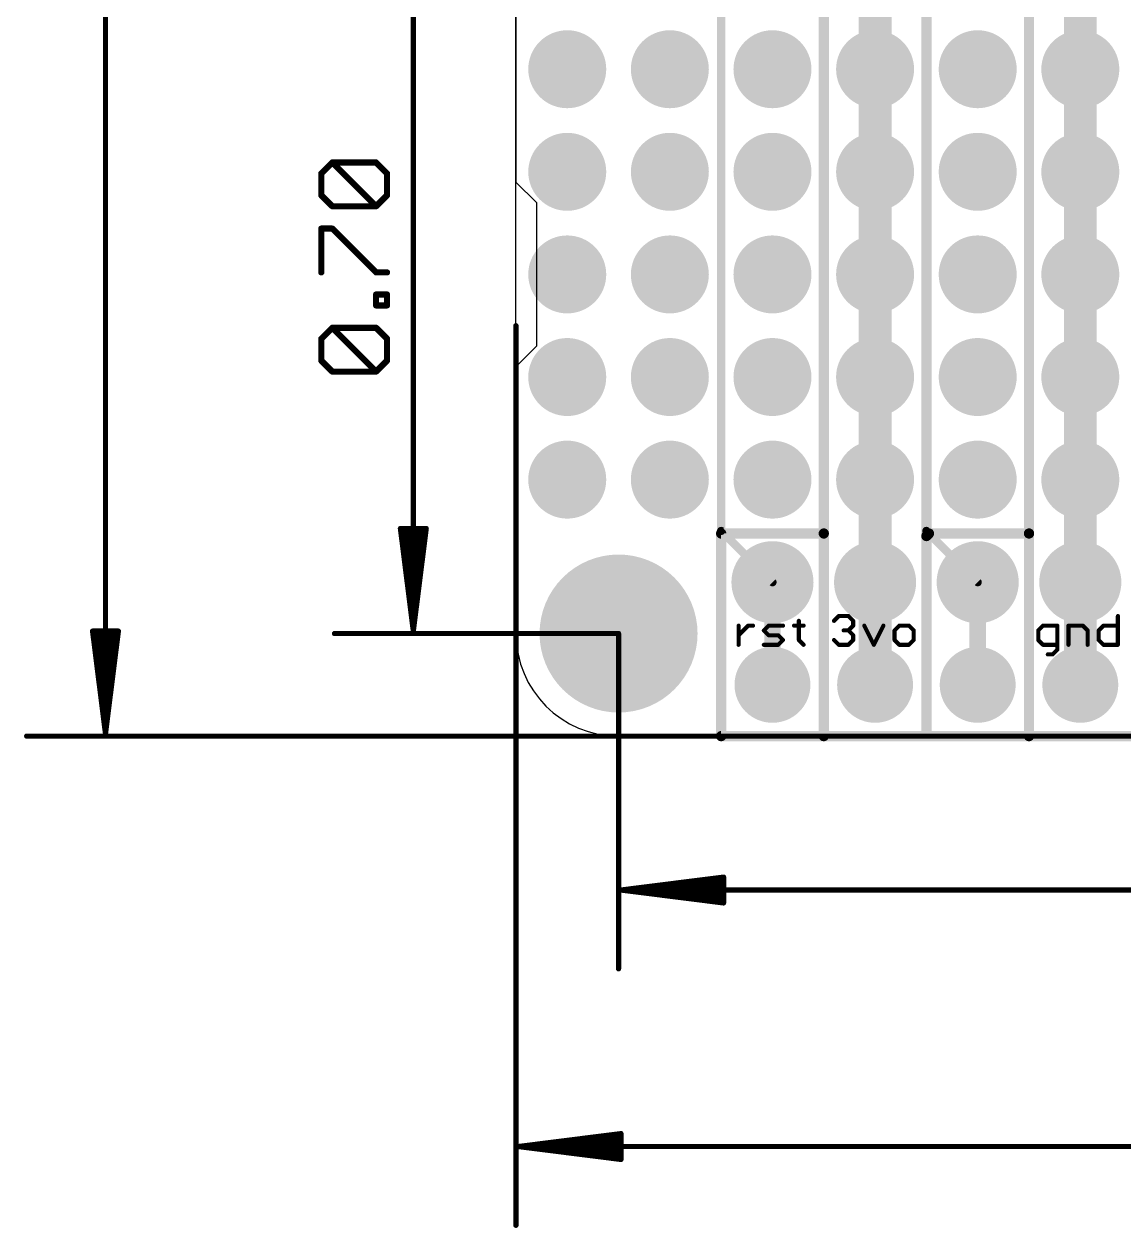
# Model space of a CAD drawing. Extents: x -12.5 to 56.6, y -12.2 to 71.2.
# Drawn here: x -12.18 to 15.05, y -12.18 to 17.63 of the extents above; entities that cross this region are included whole.
import ezdxf

# ---------------------------------------------------------------- set-up
doc = ezdxf.new("R2010")
doc.units = 0
for name, color, linetype in [('16', 132, 'CONTINUOUS'), ('17', 110, 'CONTINUOUS'), ('18', 110, 'CONTINUOUS'), ('20', 53, 'CONTINUOUS'), ('21', 40, 'CONTINUOUS'), ('30', 253, 'CONTINUOUS'), ('47', 253, 'CONTINUOUS')]:
    doc.layers.add(name, color=color, linetype=linetype)

# ---------------------------------------------------------------- blocks, each defined once
blk = doc.blocks.new('ROUNDP')
at = {"const_width": 0.5}
blk.add_lwpolyline([(0, -0.25, 1), (0, 0.25, 1), (0, -0.25)], format="xyb", dxfattribs=at)
blk = doc.blocks.new('ROUNDV')
at = {"const_width": 0.5}
blk.add_lwpolyline([(0, -0.25, 1), (0, 0.25, 1), (0, -0.25)], format="xyb", dxfattribs=at)

msp = doc.modelspace()

# ---------------------------------------------------------------- linework, layer by layer
at = {"layer": '16'}
for points, const_width in [([(5.08, 5.08), (5.08, 24.13)], 0.2032), ([(10.16, 5.08), (10.16, 24.13)], 0.2032), ([(8.89, 16.51), (8.89, 19.05)], 0.8128), ([(13.97, 16.51), (13.97, 19.05)], 0.8128), ([(8.89, 13.97), (8.89, 16.51)], 0.8128), ([(13.97, 13.97), (13.97, 16.51)], 0.8128), ([(8.89, 11.43), (8.89, 13.97)], 0.8128), ([(13.97, 11.43), (13.97, 13.97)], 0.8128), ([(8.89, 8.89), (8.89, 11.43)], 0.8128), ([(13.97, 8.89), (13.97, 11.43)], 0.8128), ([(8.89, 6.35), (8.89, 8.89)], 0.8128), ([(13.97, 6.35), (13.97, 8.89)], 0.8128), ([(8.89, 3.81), (8.89, 6.35)], 0.8128), ([(13.97, 3.81), (13.97, 6.35)], 0.8128), ([(6.35, 3.81), (5.08, 5.08)], 0.2032), ([(11.43, 3.81), (10.16, 5.08)], 0.2032), ([(8.89, 3.81), (8.89, 1.27)], 0.8128), ([(13.97, 1.27), (13.97, 3.81)], 0.8128), ([(6.35, 1.27), (6.35, 3.81)], 0.4064), ([(11.43, 3.81), (11.43, 1.27)], 0.4064)]:
    msp.add_lwpolyline(points, dxfattribs=dict(at, const_width=const_width))
for points, const_width in [([(9.0932, 16.51, 1), (8.6868, 16.51)], 0.4064), ([(8.6868, 16.51, 1), (9.0932, 16.51)], 0.4064), ([(14.1732, 16.51, 1), (13.7668, 16.51)], 0.4064), ([(13.7668, 16.51, 1), (14.1732, 16.51)], 0.4064), ([(9.0932, 13.97, 1), (8.6868, 13.97)], 0.4064), ([(14.1732, 13.97, 1), (13.7668, 13.97)], 0.4064), ([(8.6868, 13.97, 1), (9.0932, 13.97)], 0.4064), ([(13.7668, 13.97, 1), (14.1732, 13.97)], 0.4064), ([(9.0932, 11.43, 1), (8.6868, 11.43)], 0.4064), ([(8.6868, 11.43, 1), (9.0932, 11.43)], 0.4064), ([(14.1732, 11.43, 1), (13.7668, 11.43)], 0.4064), ([(13.7668, 11.43, 1), (14.1732, 11.43)], 0.4064), ([(9.0932, 8.89, 1), (8.6868, 8.89)], 0.4064), ([(14.1732, 8.89, 1), (13.7668, 8.89)], 0.4064), ([(8.6868, 8.89, 1), (9.0932, 8.89)], 0.4064), ([(13.7668, 8.89, 1), (14.1732, 8.89)], 0.4064), ([(9.0932, 6.35, 1), (8.6868, 6.35)], 0.4064), ([(14.1732, 6.35, 1), (13.7668, 6.35)], 0.4064), ([(8.6868, 6.35, 1), (9.0932, 6.35)], 0.4064), ([(13.7668, 6.35, 1), (14.1732, 6.35)], 0.4064), ([(5.1159, 5.1159, 1), (5.0441, 5.0441)], 0.1016), ([(5.0292, 5.08, 1), (5.1308, 5.08)], 0.1016), ([(10.1959, 5.1159, 1), (10.1241, 5.0441)], 0.1016), ([(10.1092, 5.08, 1), (10.2108, 5.08)], 0.1016), ([(9.0932, 3.81, 1), (8.6868, 3.81)], 0.4064), ([(14.1732, 3.81, 1), (13.7668, 3.81)], 0.4064), ([(6.4516, 3.81, 1), (6.2484, 3.81)], 0.2032), ([(6.3141, 3.7741, 1), (6.3859, 3.8459)], 0.1016), ([(8.6868, 3.81, 1), (9.0932, 3.81)], 0.4064), ([(11.5316, 3.81, 1), (11.3284, 3.81)], 0.2032), ([(11.3941, 3.7741, 1), (11.4659, 3.8459)], 0.1016), ([(13.7668, 3.81, 1), (14.1732, 3.81)], 0.4064), ([(6.2484, 1.27, 1), (6.4516, 1.27)], 0.2032), ([(8.6868, 1.27, 1), (9.0932, 1.27)], 0.4064), ([(11.3284, 1.27, 1), (11.5316, 1.27)], 0.2032), ([(13.7668, 1.27, 1), (14.1732, 1.27)], 0.4064)]:
    msp.add_lwpolyline(points, format="xyb", dxfattribs=dict(at, const_width=const_width))
at = {"layer": '20'}
for p, q in [((0, 2.54), (0, 68.58)), ((48.26, 0), (2.54, 0))]:
    msp.add_line(p, q, dxfattribs=at)
msp.add_arc((2.54, 2.54), 2.54, 180, 270, dxfattribs=at)
at = {"layer": '21'}
for p, q in [((0, 20.32), (0, 13.716)), ((0, 13.716), (0.508, 13.208)), ((0.508, 13.208), (0.508, 9.652)), ((0.508, 9.652), (0, 9.144)), ((0, 9.144), (0, 2.54)), ((2.54, 0), (48.26, 0))]:
    msp.add_line(p, q, dxfattribs=at)
for points, const_width in [([(7.62, 5.0165), (7.62, 24.13)], 0.254), ([(10.16, 4.953), (10.16, 22.86)], 0.254), ([(12.7, 22.86), (12.7, 5.0165)], 0.254), ([(8.89, 18.034), (8.89, 17.399)], 0.8128), ([(13.97, 18.034), (13.97, 17.399)], 0.8128), ([(8.89, 15.494), (8.89, 14.859)], 0.8128), ([(13.97, 15.494), (13.97, 14.859)], 0.8128), ([(8.89, 12.954), (8.89, 12.319)], 0.8128), ([(13.97, 12.954), (13.97, 12.319)], 0.8128), ([(8.89, 10.414), (8.89, 9.779)], 0.8128), ([(13.97, 10.414), (13.97, 9.779)], 0.8128), ([(8.89, 7.874), (8.89, 7.239)], 0.8128), ([(13.97, 7.874), (13.97, 7.239)], 0.8128), ([(8.89, 5.334), (8.89, 4.699)], 0.8128), ([(13.97, 5.334), (13.97, 4.699)], 0.8128), ([(7.62, 5.0165), (5.08, 5.0165)], 0.254), ([(5.08, 5.0165), (5.08, 0)], 0.254), ([(7.62, 0), (7.62, 5.0165)], 0.254), ([(10.2235, 5.0165), (10.16, 4.953)], 0.254), ([(10.16, 4.953), (10.16, 0.0635)], 0.254), ([(12.7, 5.0165), (10.2235, 5.0165)], 0.254), ([(12.7, 0), (12.7, 5.0165)], 0.254), ([(7.874, 2.8538), (7.9926, 2.9724)], 0.1016), ([(7.9926, 2.9724), (8.2299, 2.9724)], 0.1016), ([(8.2299, 2.9724), (8.3485, 2.8538)], 0.1016), ([(11.43, 2.794), (11.43, 2.159)], 0.4064), ([(14.9, 2.9724), (14.9, 2.2606)], 0.1016), ([(5.5118, 2.2606), (5.5118, 2.7351)], 0.1016), ([(5.5118, 2.4979), (5.7491, 2.7351)], 0.1016), ([(5.7491, 2.7351), (5.8677, 2.7351)], 0.1016), ([(6.1355, 2.6165), (6.2541, 2.7351)], 0.1016), ([(6.2541, 2.7351), (6.61, 2.7351)], 0.1016), ([(6.8839, 2.7351), (7.1212, 2.7351)], 0.1016), ([(7.0025, 2.8538), (7.0025, 2.3792)], 0.1016), ([(8.3485, 2.7351), (8.2299, 2.6165)], 0.1016), ([(8.3485, 2.8538), (8.3485, 2.7351)], 0.1016), ([(8.6224, 2.7351), (8.8597, 2.2606)], 0.1016), ([(8.8597, 2.2606), (9.097, 2.7351)], 0.1016), ([(9.4895, 2.7351), (9.3708, 2.6165)], 0.1016), ([(9.7267, 2.7351), (9.4895, 2.7351)], 0.1016), ([(9.8454, 2.6165), (9.7267, 2.7351)], 0.1016), ([(13.0472, 2.7351), (12.9286, 2.6165)], 0.1016), ([(13.4031, 2.7351), (13.0472, 2.7351)], 0.1016), ([(13.4031, 2.142), (13.4031, 2.7351)], 0.1016), ([(13.677, 2.2606), (13.677, 2.7351)], 0.1016), ([(13.677, 2.7351), (14.0329, 2.7351)], 0.1016), ([(14.0329, 2.7351), (14.1516, 2.6165)], 0.1016), ([(14.4254, 2.6165), (14.5441, 2.7351)], 0.1016), ([(14.5441, 2.7351), (14.9, 2.7351)], 0.1016), ([(6.2541, 2.4979), (6.1355, 2.6165)], 0.1016), ([(6.4914, 2.4979), (6.2541, 2.4979)], 0.1016), ([(6.61, 2.3792), (6.4914, 2.4979)], 0.1016), ([(6.4914, 2.2606), (6.61, 2.3792)], 0.1016), ([(7.0025, 2.3792), (7.1212, 2.2606)], 0.1016), ([(7.9926, 2.2606), (7.874, 2.3792)], 0.1016), ([(8.2299, 2.6165), (8.1113, 2.6165)], 0.1016), ([(8.2299, 2.6165), (8.3485, 2.4979)], 0.1016), ([(8.3485, 2.3792), (8.2299, 2.2606)], 0.1016), ([(8.3485, 2.4979), (8.3485, 2.3792)], 0.1016), ([(9.3708, 2.6165), (9.3708, 2.3792)], 0.1016), ([(9.3708, 2.3792), (9.4895, 2.2606)], 0.1016), ([(9.7267, 2.2606), (9.8454, 2.3792)], 0.1016), ([(9.8454, 2.3792), (9.8454, 2.6165)], 0.1016), ([(12.9286, 2.6165), (12.9286, 2.3792)], 0.1016), ([(12.9286, 2.3792), (13.0472, 2.2606)], 0.1016), ([(14.1516, 2.6165), (14.1516, 2.2606)], 0.1016), ([(14.4254, 2.3792), (14.4254, 2.6165)], 0.1016), ([(14.5441, 2.2606), (14.4254, 2.3792)], 0.1016), ([(6.1355, 2.2606), (6.4914, 2.2606)], 0.1016), ([(8.2299, 2.2606), (7.9926, 2.2606)], 0.1016), ([(9.4895, 2.2606), (9.7267, 2.2606)], 0.1016), ([(13.0472, 2.2606), (13.4031, 2.2606)], 0.1016), ([(13.2845, 2.0233), (13.4031, 2.142)], 0.1016), ([(14.9, 2.2606), (14.5441, 2.2606)], 0.1016), ([(13.1659, 2.0233), (13.2845, 2.0233)], 0.1016), ([(5.08, 0), (45.593, 0)], 0.254)]:
    msp.add_lwpolyline(points, dxfattribs=dict(at, const_width=const_width))
for points, const_width in [([(8.6868, 17.399, 1), (9.0932, 17.399)], 0.4064), ([(13.7668, 17.399, 1), (14.1732, 17.399)], 0.4064), ([(9.0932, 15.494, 1), (8.6868, 15.494)], 0.4064), ([(14.1732, 15.494, 1), (13.7668, 15.494)], 0.4064), ([(8.6868, 14.859, 1), (9.0932, 14.859)], 0.4064), ([(13.7668, 14.859, 1), (14.1732, 14.859)], 0.4064), ([(9.0932, 12.954, 1), (8.6868, 12.954)], 0.4064), ([(14.1732, 12.954, 1), (13.7668, 12.954)], 0.4064), ([(8.6868, 12.319, 1), (9.0932, 12.319)], 0.4064), ([(13.7668, 12.319, 1), (14.1732, 12.319)], 0.4064), ([(9.0932, 10.414, 1), (8.6868, 10.414)], 0.4064), ([(14.1732, 10.414, 1), (13.7668, 10.414)], 0.4064), ([(8.6868, 9.779, 1), (9.0932, 9.779)], 0.4064), ([(13.7668, 9.779, 1), (14.1732, 9.779)], 0.4064), ([(9.0932, 7.874, 1), (8.6868, 7.874)], 0.4064), ([(14.1732, 7.874, 1), (13.7668, 7.874)], 0.4064), ([(8.6868, 7.239, 1), (9.0932, 7.239)], 0.4064), ([(13.7668, 7.239, 1), (14.1732, 7.239)], 0.4064), ([(9.0932, 5.334, 1), (8.6868, 5.334)], 0.4064), ([(14.1732, 5.334, 1), (13.7668, 5.334)], 0.4064), ([(5.08, 5.08, 1), (5.08, 4.953)], 0.127), ([(5.1435, 5.0165, 1), (5.0165, 5.0165)], 0.127), ([(7.6835, 5.0165, 1), (7.5565, 5.0165)], 0.127), ([(7.5565, 5.0165, 1), (7.6835, 5.0165)], 0.127), ([(7.62, 4.953, 1), (7.62, 5.08)], 0.127), ([(10.2235, 4.953, 1), (10.0965, 4.953)], 0.127), ([(10.2235, 5.08, 1), (10.2235, 4.953)], 0.127), ([(10.2684, 4.9716, 1), (10.1786, 5.0614)], 0.127), ([(12.7635, 5.0165, 1), (12.6365, 5.0165)], 0.127), ([(12.6365, 5.0165, 1), (12.7635, 5.0165)], 0.127), ([(12.7, 4.953, 1), (12.7, 5.08)], 0.127), ([(8.6868, 4.699, 1), (9.0932, 4.699)], 0.4064), ([(10.1151, 4.9979, 1), (10.2049, 4.9081)], 0.127), ([(10.0965, 4.953, 1), (10.2235, 4.953)], 0.127), ([(13.7668, 4.699, 1), (14.1732, 4.699)], 0.4064), ([(7.9926, 2.9978, 1), (7.9926, 2.947)], 0.0508), ([(8.0106, 2.9544, 1), (7.9747, 2.9904)], 0.0508), ([(8.2479, 2.9904, 1), (8.2119, 2.9544)], 0.0508), ([(8.2299, 2.947, 1), (8.2299, 2.9978)], 0.0508), ([(11.5316, 2.794, 1), (11.3284, 2.794)], 0.2032), ([(14.9254, 2.9724, 1), (14.8746, 2.9724)], 0.0508), ([(5.5372, 2.7351, 1), (5.4864, 2.7351)], 0.0508), ([(5.7491, 2.7605, 1), (5.7491, 2.7097)], 0.0508), ([(5.767, 2.7172, 1), (5.7311, 2.7531)], 0.0508), ([(5.8677, 2.7097, 1), (5.8677, 2.7605)], 0.0508), ([(6.2541, 2.7605, 1), (6.2541, 2.7097)], 0.0508), ([(6.2721, 2.7172, 1), (6.2362, 2.7531)], 0.0508), ([(6.61, 2.7097, 1), (6.61, 2.7605)], 0.0508), ([(6.8839, 2.7605, 1), (6.8839, 2.7097)], 0.0508), ([(7.0279, 2.8538, 1), (6.9771, 2.8538)], 0.0508), ([(7.1212, 2.7097, 1), (7.1212, 2.7605)], 0.0508), ([(7.856, 2.8717, 1), (7.892, 2.8358)], 0.0508), ([(8.3739, 2.8538, 1), (8.3231, 2.8538)], 0.0508), ([(8.3231, 2.7351, 1), (8.3739, 2.7351)], 0.0508), ([(8.3306, 2.8358, 1), (8.3665, 2.8717)], 0.0508), ([(8.3665, 2.7172, 1), (8.3306, 2.7531)], 0.0508), ([(8.6451, 2.7465, 1), (8.5997, 2.7238)], 0.0508), ([(9.1197, 2.7238, 1), (9.0742, 2.7465)], 0.0508), ([(9.4895, 2.7605, 1), (9.4895, 2.7097)], 0.0508), ([(9.5074, 2.7172, 1), (9.4715, 2.7531)], 0.0508), ([(9.7447, 2.7531, 1), (9.7088, 2.7172)], 0.0508), ([(9.7267, 2.7097, 1), (9.7267, 2.7605)], 0.0508), ([(13.0472, 2.7605, 1), (13.0472, 2.7097)], 0.0508), ([(13.0652, 2.7172, 1), (13.0293, 2.7531)], 0.0508), ([(13.4285, 2.7351, 1), (13.3777, 2.7351)], 0.0508), ([(13.4031, 2.7097, 1), (13.4031, 2.7605)], 0.0508), ([(13.7024, 2.7351, 1), (13.6516, 2.7351)], 0.0508), ([(13.677, 2.7605, 1), (13.677, 2.7097)], 0.0508), ([(14.0509, 2.7531, 1), (14.015, 2.7172)], 0.0508), ([(14.0329, 2.7097, 1), (14.0329, 2.7605)], 0.0508), ([(14.5441, 2.7605, 1), (14.5441, 2.7097)], 0.0508), ([(14.562, 2.7172, 1), (14.5261, 2.7531)], 0.0508), ([(14.9, 2.7097, 1), (14.9, 2.7605)], 0.0508), ([(5.4938, 2.5158, 1), (5.5298, 2.4799)], 0.0508), ([(6.1534, 2.6345, 1), (6.1175, 2.5985)], 0.0508), ([(6.1175, 2.6345, 1), (6.1534, 2.5985)], 0.0508), ([(6.2541, 2.5233, 1), (6.2541, 2.4725)], 0.0508), ([(6.2362, 2.4799, 1), (6.2721, 2.5158)], 0.0508), ([(6.5093, 2.5158, 1), (6.4734, 2.4799)], 0.0508), ([(6.4914, 2.4725, 1), (6.4914, 2.5233)], 0.0508), ([(6.628, 2.3613, 1), (6.5921, 2.3972)], 0.0508), ([(6.5921, 2.3613, 1), (6.628, 2.3972)], 0.0508), ([(6.9771, 2.3792, 1), (7.0279, 2.3792)], 0.0508), ([(7.0205, 2.3972, 1), (6.9846, 2.3613)], 0.0508), ([(7.892, 2.3972, 1), (7.856, 2.3613)], 0.0508), ([(8.1113, 2.6419, 1), (8.1113, 2.5911)], 0.0508), ([(8.2479, 2.6345, 1), (8.2119, 2.5985)], 0.0508), ([(8.2119, 2.6345, 1), (8.2479, 2.5985)], 0.0508), ([(8.2299, 2.5911, 1), (8.2299, 2.6419)], 0.0508), ([(8.3739, 2.4979, 1), (8.3231, 2.4979)], 0.0508), ([(8.3231, 2.3792, 1), (8.3739, 2.3792)], 0.0508), ([(8.3306, 2.4799, 1), (8.3665, 2.5158)], 0.0508), ([(8.3665, 2.3613, 1), (8.3306, 2.3972)], 0.0508), ([(9.3962, 2.6165, 1), (9.3454, 2.6165)], 0.0508), ([(9.3529, 2.6345, 1), (9.3888, 2.5985)], 0.0508), ([(9.3454, 2.3792, 1), (9.3962, 2.3792)], 0.0508), ([(9.3888, 2.3972, 1), (9.3529, 2.3613)], 0.0508), ([(9.8708, 2.6165, 1), (9.82, 2.6165)], 0.0508), ([(9.82, 2.3792, 1), (9.8708, 2.3792)], 0.0508), ([(9.8274, 2.5985, 1), (9.8633, 2.6345)], 0.0508), ([(9.8633, 2.3613, 1), (9.8274, 2.3972)], 0.0508), ([(12.9106, 2.6345, 1), (12.9466, 2.5985)], 0.0508), ([(12.954, 2.6165, 1), (12.9032, 2.6165)], 0.0508), ([(12.9466, 2.3972, 1), (12.9106, 2.3613)], 0.0508), ([(12.9032, 2.3792, 1), (12.954, 2.3792)], 0.0508), ([(14.177, 2.6165, 1), (14.1262, 2.6165)], 0.0508), ([(14.1336, 2.5985, 1), (14.1695, 2.6345)], 0.0508), ([(14.4508, 2.6165, 1), (14.4, 2.6165)], 0.0508), ([(14.4075, 2.6345, 1), (14.4434, 2.5985)], 0.0508), ([(14.4, 2.3792, 1), (14.4508, 2.3792)], 0.0508), ([(14.4434, 2.3972, 1), (14.4075, 2.3613)], 0.0508), ([(5.4864, 2.2606, 1), (5.5372, 2.2606)], 0.0508), ([(6.1355, 2.286, 1), (6.1355, 2.2352)], 0.0508), ([(6.4734, 2.2786, 1), (6.5093, 2.2426)], 0.0508), ([(6.4914, 2.2352, 1), (6.4914, 2.286)], 0.0508), ([(7.1032, 2.2426, 1), (7.1391, 2.2786)], 0.0508), ([(7.9926, 2.286, 1), (7.9926, 2.2352)], 0.0508), ([(7.9747, 2.2426, 1), (8.0106, 2.2786)], 0.0508), ([(8.2119, 2.2786, 1), (8.2479, 2.2426)], 0.0508), ([(8.2299, 2.2352, 1), (8.2299, 2.286)], 0.0508), ([(8.837, 2.272, 1), (8.8824, 2.2492)], 0.0508), ([(8.837, 2.2492, 1), (8.8824, 2.272)], 0.0508), ([(9.4895, 2.286, 1), (9.4895, 2.2352)], 0.0508), ([(9.4715, 2.2426, 1), (9.5074, 2.2786)], 0.0508), ([(9.7088, 2.2786, 1), (9.7447, 2.2426)], 0.0508), ([(9.7267, 2.2352, 1), (9.7267, 2.286)], 0.0508), ([(11.3284, 2.159, 1), (11.5316, 2.159)], 0.2032), ([(13.0472, 2.286, 1), (13.0472, 2.2352)], 0.0508), ([(13.0293, 2.2426, 1), (13.0652, 2.2786)], 0.0508), ([(13.3777, 2.142, 1), (13.4285, 2.142)], 0.0508), ([(13.4211, 2.124, 1), (13.3852, 2.1599)], 0.0508), ([(13.4031, 2.2352, 1), (13.4031, 2.286)], 0.0508), ([(13.6516, 2.2606, 1), (13.7024, 2.2606)], 0.0508), ([(14.1262, 2.2606, 1), (14.177, 2.2606)], 0.0508), ([(14.5441, 2.286, 1), (14.5441, 2.2352)], 0.0508), ([(14.5261, 2.2426, 1), (14.562, 2.2786)], 0.0508), ([(14.8746, 2.2606, 1), (14.9254, 2.2606)], 0.0508), ([(14.9, 2.2352, 1), (14.9, 2.286)], 0.0508), ([(13.1659, 2.0487, 1), (13.1659, 1.9979)], 0.0508), ([(13.2665, 2.0413, 1), (13.3025, 2.0054)], 0.0508), ([(13.2845, 1.9979, 1), (13.2845, 2.0487)], 0.0508), ([(5.08, 0.0635, 1), (5.08, -0.0635)], 0.127), ([(5.0165, 0, 1), (5.1435, 0)], 0.127), ([(7.5565, 0, 1), (7.6835, 0)], 0.127), ([(10.0965, 0.0635, 1), (10.2235, 0.0635)], 0.127), ([(12.6365, 0, 1), (12.7635, 0)], 0.127)]:
    msp.add_lwpolyline(points, format="xyb", dxfattribs=dict(at, const_width=const_width))
msp.add_arc((2.54, 2.54), 2.54, 180, 270, dxfattribs=at)
at = {"layer": '30'}
for points, const_width in [([(8.89, 25.527), (8.89, 1.27)], 0.8128), ([(13.97, 1.27), (13.97, 25.4)], 0.8128), ([(6.35, 1.143), (6.35, 3.81)], 0.4064), ([(11.43, 1.143), (11.43, 3.81)], 0.4064)]:
    msp.add_lwpolyline(points, dxfattribs=dict(at, const_width=const_width))
for points, const_width in [([(6.4516, 3.81, 1), (6.2484, 3.81)], 0.2032), ([(11.5316, 3.81, 1), (11.3284, 3.81)], 0.2032), ([(6.2484, 1.143, 1), (6.4516, 1.143)], 0.2032), ([(8.6868, 1.27, 1), (9.0932, 1.27)], 0.4064), ([(11.3284, 1.143, 1), (11.5316, 1.143)], 0.2032), ([(13.7668, 1.27, 1), (14.1732, 1.27)], 0.4064)]:
    msp.add_lwpolyline(points, format="xyb", dxfattribs=dict(at, const_width=const_width))
at = {"layer": '47'}
for points, const_width in [([(-10.16, 0.065), (-10.16, 71.055)], 0.13), ([(-2.54, 22.795), (-2.54, 17.66)], 0.13), ([(-2.54, 2.605), (-2.54, 20.255)], 0.13), ([(-4.8177, 13.9312), (-4.5465, 14.2024)], 0.1524), ([(-4.8177, 13.3889), (-4.8177, 13.9312)], 0.1524), ([(-4.5465, 14.2024), (-3.4619, 14.2024)], 0.1524), ([(-3.4619, 13.1177), (-4.5465, 14.2024)], 0.1524), ([(-3.4619, 14.2024), (-3.1907, 13.9312)], 0.1524), ([(-3.1907, 13.9312), (-3.1907, 13.3889)], 0.1524), ([(-4.5465, 13.1177), (-4.8177, 13.3889)], 0.1524), ([(-3.1907, 13.3889), (-3.4619, 13.1177)], 0.1524), ([(-3.4619, 13.1177), (-4.5465, 13.1177)], 0.1524), ([(-4.8177, 11.4805), (-4.8177, 12.5652)], 0.1524), ([(-4.8177, 12.5652), (-4.5465, 12.5652)], 0.1524), ([(-4.5465, 12.5652), (-3.4619, 11.4805)], 0.1524), ([(-3.4619, 11.4805), (-3.1907, 11.4805)], 0.1524), ([(-3.4619, 10.662), (-3.4619, 10.9331)], 0.1524), ([(-3.4619, 10.9331), (-3.1907, 10.9331)], 0.1524), ([(-3.1907, 10.662), (-3.4619, 10.662)], 0.1524), ([(-3.1907, 10.9331), (-3.1907, 10.662)], 0.1524), ([(-4.8177, 9.8383), (-4.5465, 10.1095)], 0.1524), ([(-4.5465, 10.1095), (-3.4619, 10.1095)], 0.1524), ([(-3.4619, 9.0248), (-4.5465, 10.1095)], 0.1524), ([(-3.4619, 10.1095), (-3.1907, 9.8383)], 0.1524), ([(0, 10.16), (0, -12.11)], 0.13), ([(-4.8177, 9.296), (-4.8177, 9.8383)], 0.1524), ([(-3.1907, 9.8383), (-3.1907, 9.296)], 0.1524), ([(-4.5465, 9.0248), (-4.8177, 9.296)], 0.1524), ([(-3.1907, 9.296), (-3.4619, 9.0248)], 0.1524), ([(-3.4619, 9.0248), (-4.5465, 9.0248)], 0.1524), ([(-2.54, 2.605), (-2.8592, 5.14)], 0.13), ([(-2.8592, 5.14), (-2.2208, 5.14)], 0.13), ([(-2.54, 2.605), (-2.8, 5.14)], 0.13), ([(-2.54, 2.605), (-2.67, 5.14)], 0.13), ([(-2.2208, 5.14), (-2.54, 2.605)], 0.13), ([(-2.41, 5.14), (-2.54, 2.605)], 0.13), ([(-2.28, 5.14), (-2.54, 2.605)], 0.13), ([(-10.16, 0.065), (-10.4792, 2.6)], 0.13), ([(-10.4792, 2.6), (-9.8408, 2.6)], 0.13), ([(-10.16, 0.065), (-10.42, 2.6)], 0.13), ([(-10.16, 0.065), (-10.29, 2.6)], 0.13), ([(-9.8408, 2.6), (-10.16, 0.065)], 0.13), ([(-10.03, 2.6), (-10.16, 0.065)], 0.13), ([(-9.9, 2.6), (-10.16, 0.065)], 0.13), ([(2.54, 2.54), (-4.49, 2.54)], 0.13), ([(2.54, 2.54), (2.54, -5.76)], 0.13), ([(30.48, 0), (-12.11, 0)], 0.13), ([(2.605, -3.81), (5.14, -3.4908)], 0.13), ([(2.605, -3.81), (5.14, -3.55)], 0.13), ([(5.14, -3.4908), (5.14, -4.1292)], 0.13), ([(2.605, -3.81), (5.14, -3.68)], 0.13), ([(2.605, -3.81), (48.195, -3.81)], 0.13), ([(5.14, -4.1292), (2.605, -3.81)], 0.13), ([(5.14, -3.94), (2.605, -3.81)], 0.13), ([(5.14, -4.07), (2.605, -3.81)], 0.13), ([(0.065, -10.16), (2.6, -9.8408)], 0.13), ([(2.6, -9.8408), (2.6, -10.4792)], 0.13), ([(0.065, -10.16), (2.6, -9.9)], 0.13), ([(0.065, -10.16), (2.6, -10.03)], 0.13), ([(0.065, -10.16), (50.735, -10.16)], 0.13), ([(2.6, -10.4792), (0.065, -10.16)], 0.13), ([(2.6, -10.29), (0.065, -10.16)], 0.13), ([(2.6, -10.42), (0.065, -10.16)], 0.13)]:
    msp.add_lwpolyline(points, dxfattribs=dict(at, const_width=const_width))
for points, const_width in [([(-2.5725, 17.66, 1), (-2.5075, 17.66)], 0.065), ([(-4.7796, 13.9312, 1), (-4.8558, 13.9312)], 0.0762), ([(-4.5196, 14.2293, 1), (-4.5735, 14.1754)], 0.0762), ([(-4.5465, 14.2405, 1), (-4.5465, 14.1643)], 0.0762), ([(-4.5196, 14.1754, 1), (-4.5735, 14.2293)], 0.0762), ([(-3.4349, 14.2293, 1), (-3.4888, 14.1754)], 0.0762), ([(-3.4619, 14.1643, 1), (-3.4619, 14.2405)], 0.0762), ([(-3.1526, 13.9312, 1), (-3.2288, 13.9312)], 0.0762), ([(-4.8446, 13.9581, 1), (-4.7907, 13.9043)], 0.0762), ([(-3.2176, 13.9043, 1), (-3.1638, 13.9581)], 0.0762), ([(-4.7907, 13.4158, 1), (-4.8446, 13.3619)], 0.0762), ([(-4.8558, 13.3889, 1), (-4.7796, 13.3889)], 0.0762), ([(-3.2288, 13.3889, 1), (-3.1526, 13.3889)], 0.0762), ([(-3.1638, 13.3619, 1), (-3.2176, 13.4158)], 0.0762), ([(-4.5465, 13.1558, 1), (-4.5465, 13.0796)], 0.0762), ([(-4.5735, 13.0908, 1), (-4.5196, 13.1446)], 0.0762), ([(-3.4888, 13.1446, 1), (-3.4349, 13.0908)], 0.0762), ([(-3.4888, 13.0908, 1), (-3.4349, 13.1446)], 0.0762), ([(-3.4619, 13.0796, 1), (-3.4619, 13.1558)], 0.0762), ([(-4.7796, 12.5652, 1), (-4.8558, 12.5652)], 0.0762), ([(-4.8177, 12.6033, 1), (-4.8177, 12.5271)], 0.0762), ([(-4.5196, 12.5921, 1), (-4.5735, 12.5383)], 0.0762), ([(-4.5465, 12.5271, 1), (-4.5465, 12.6033)], 0.0762), ([(-4.8558, 11.4805, 1), (-4.7796, 11.4805)], 0.0762), ([(-3.4619, 11.5186, 1), (-3.4619, 11.4424)], 0.0762), ([(-3.4888, 11.4536, 1), (-3.4349, 11.5075)], 0.0762), ([(-3.1907, 11.4424, 1), (-3.1907, 11.5186)], 0.0762), ([(-3.4238, 10.9331, 1), (-3.5, 10.9331)], 0.0762), ([(-3.4619, 10.9712, 1), (-3.4619, 10.895)], 0.0762), ([(-3.4619, 10.7001, 1), (-3.4619, 10.6239)], 0.0762), ([(-3.1526, 10.9331, 1), (-3.2288, 10.9331)], 0.0762), ([(-3.1907, 10.895, 1), (-3.1907, 10.9712)], 0.0762), ([(-3.1907, 10.6239, 1), (-3.1907, 10.7001)], 0.0762), ([(-3.5, 10.662, 1), (-3.4238, 10.662)], 0.0762), ([(-3.2288, 10.662, 1), (-3.1526, 10.662)], 0.0762), ([(-4.5196, 10.1364, 1), (-4.5735, 10.0825)], 0.0762), ([(-4.5465, 10.1476, 1), (-4.5465, 10.0714)], 0.0762), ([(-4.5196, 10.0825, 1), (-4.5735, 10.1364)], 0.0762), ([(-3.4349, 10.1364, 1), (-3.4888, 10.0825)], 0.0762), ([(-3.4619, 10.0714, 1), (-3.4619, 10.1476)], 0.0762), ([(0.0325, 10.16, 1), (-0.0325, 10.16)], 0.065), ([(-4.7796, 9.8383, 1), (-4.8558, 9.8383)], 0.0762), ([(-4.8446, 9.8652, 1), (-4.7907, 9.8114)], 0.0762), ([(-3.1526, 9.8383, 1), (-3.2288, 9.8383)], 0.0762), ([(-3.2176, 9.8114, 1), (-3.1638, 9.8652)], 0.0762), ([(-4.7907, 9.3229, 1), (-4.8446, 9.269)], 0.0762), ([(-4.8558, 9.296, 1), (-4.7796, 9.296)], 0.0762), ([(-3.2288, 9.296, 1), (-3.1526, 9.296)], 0.0762), ([(-3.1638, 9.269, 1), (-3.2176, 9.3229)], 0.0762), ([(-4.5465, 9.0629, 1), (-4.5465, 8.9867)], 0.0762), ([(-4.5735, 8.9979, 1), (-4.5196, 9.0518)], 0.0762), ([(-3.4888, 9.0518, 1), (-3.4349, 8.9979)], 0.0762), ([(-3.4888, 8.9979, 1), (-3.4349, 9.0518)], 0.0762), ([(-3.4619, 8.9867, 1), (-3.4619, 9.0629)], 0.0762), ([(-2.827, 5.1441, 1), (-2.8915, 5.1359)], 0.065), ([(-2.8592, 5.1725, 1), (-2.8592, 5.1075)], 0.065), ([(-2.7677, 5.1433, 1), (-2.8323, 5.1367)], 0.065), ([(-2.6375, 5.1417, 1), (-2.7025, 5.1383)], 0.065), ([(-2.3775, 5.1383, 1), (-2.4425, 5.1417)], 0.065), ([(-2.2477, 5.1367, 1), (-2.3123, 5.1433)], 0.065), ([(-2.1885, 5.1359, 1), (-2.253, 5.1441)], 0.065), ([(-2.2208, 5.1075, 1), (-2.2208, 5.1725)], 0.065), ([(-10.447, 2.6041, 1), (-10.5115, 2.5959)], 0.065), ([(-10.4792, 2.6325, 1), (-10.4792, 2.5675)], 0.065), ([(-10.3877, 2.6033, 1), (-10.4523, 2.5967)], 0.065), ([(-10.2575, 2.6017, 1), (-10.3225, 2.5983)], 0.065), ([(-9.9975, 2.5983, 1), (-10.0625, 2.6017)], 0.065), ([(-9.8677, 2.5967, 1), (-9.9323, 2.6033)], 0.065), ([(-9.8085, 2.5959, 1), (-9.873, 2.6041)], 0.065), ([(-9.8408, 2.5675, 1), (-9.8408, 2.6325)], 0.065), ([(-4.49, 2.5725, 1), (-4.49, 2.5075)], 0.065), ([(-2.5722, 2.6091, 1), (-2.5078, 2.6009)], 0.065), ([(-2.5723, 2.6083, 1), (-2.5077, 2.6017)], 0.065), ([(-2.5725, 2.6033, 1), (-2.5075, 2.6067)], 0.065), ([(-2.5725, 2.6067, 1), (-2.5075, 2.6033)], 0.065), ([(-2.5725, 2.605, 1), (-2.5075, 2.605)], 0.065), ([(-2.5723, 2.6017, 1), (-2.5077, 2.6083)], 0.065), ([(-2.5722, 2.6009, 1), (-2.5078, 2.6091)], 0.065), ([(2.5725, 2.54, 1), (2.5075, 2.54)], 0.065), ([(2.54, 2.5075, 1), (2.54, 2.5725)], 0.065), ([(-12.11, 0.0325, 1), (-12.11, -0.0325)], 0.065), ([(-10.1922, 0.0691, 1), (-10.1278, 0.0609)], 0.065), ([(-10.1923, 0.0683, 1), (-10.1277, 0.0617)], 0.065), ([(-10.1925, 0.0633, 1), (-10.1275, 0.0667)], 0.065), ([(-10.1925, 0.0667, 1), (-10.1275, 0.0633)], 0.065), ([(-10.1925, 0.065, 1), (-10.1275, 0.065)], 0.065), ([(-10.1923, 0.0617, 1), (-10.1277, 0.0683)], 0.065), ([(-10.1922, 0.0609, 1), (-10.1278, 0.0691)], 0.065), ([(5.1725, -3.4908, 1), (5.1075, -3.4908)], 0.065), ([(5.1441, -3.523, 1), (5.1359, -3.4585)], 0.065), ([(5.1433, -3.5823, 1), (5.1367, -3.5177)], 0.065), ([(2.605, -3.7775, 1), (2.605, -3.8425)], 0.065), ([(2.6091, -3.7778, 1), (2.6009, -3.8422)], 0.065), ([(2.6033, -3.7775, 1), (2.6067, -3.8425)], 0.065), ([(2.6067, -3.7775, 1), (2.6033, -3.8425)], 0.065), ([(2.6083, -3.7777, 1), (2.6017, -3.8423)], 0.065), ([(2.6017, -3.7777, 1), (2.6083, -3.8423)], 0.065), ([(2.6009, -3.7778, 1), (2.6091, -3.8422)], 0.065), ([(5.1417, -3.7125, 1), (5.1383, -3.6475)], 0.065), ([(5.1075, -4.1292, 1), (5.1725, -4.1292)], 0.065), ([(5.1359, -4.1615, 1), (5.1441, -4.097)], 0.065), ([(5.1367, -4.1023, 1), (5.1433, -4.0377)], 0.065), ([(5.1383, -3.9725, 1), (5.1417, -3.9075)], 0.065), ([(2.5075, -5.76, 1), (2.5725, -5.76)], 0.065), ([(2.6325, -9.8408, 1), (2.5675, -9.8408)], 0.065), ([(2.6041, -9.873, 1), (2.5959, -9.8085)], 0.065), ([(0.065, -10.1275, 1), (0.065, -10.1925)], 0.065), ([(0.0691, -10.1278, 1), (0.0609, -10.1922)], 0.065), ([(0.0633, -10.1275, 1), (0.0667, -10.1925)], 0.065), ([(0.0667, -10.1275, 1), (0.0633, -10.1925)], 0.065), ([(0.0683, -10.1277, 1), (0.0617, -10.1923)], 0.065), ([(0.0617, -10.1277, 1), (0.0683, -10.1923)], 0.065), ([(0.0609, -10.1278, 1), (0.0691, -10.1922)], 0.065), ([(2.6033, -9.9323, 1), (2.5967, -9.8677)], 0.065), ([(2.6017, -10.0625, 1), (2.5983, -9.9975)], 0.065), ([(2.5959, -10.5115, 1), (2.6041, -10.447)], 0.065), ([(2.5967, -10.4523, 1), (2.6033, -10.3877)], 0.065), ([(2.5983, -10.3225, 1), (2.6017, -10.2575)], 0.065), ([(2.5675, -10.4792, 1), (2.6325, -10.4792)], 0.065), ([(-0.0325, -12.11, 1), (0.0325, -12.11)], 0.065)]:
    msp.add_lwpolyline(points, format="xyb", dxfattribs=dict(at, const_width=const_width))

# ---------------------------------------------------------------- block references
at = {"layer": '17', "xscale": 1.9304, "yscale": 1.9304, "rotation": 270}
for p in [(6.35, 3.81), (6.35, 3.81), (8.89, 3.81), (8.89, 3.81), (11.43, 3.81), (11.43, 3.81), (13.97, 3.81), (13.97, 3.81)]:
    msp.add_blockref('ROUNDP', p, dxfattribs=at)
at = {"layer": '17'}
for p, xscale, yscale in [((2.54, 2.54), 3.81, 3.81), ((2.54, 2.54), 3.81, 3.81), ((6.35, 1.27), 1.778, 1.778), ((6.35, 1.27), 1.778, 1.778), ((8.89, 1.27), 1.778, 1.778), ((8.89, 1.27), 1.778, 1.778), ((11.43, 1.27), 1.778, 1.778), ((11.43, 1.27), 1.778, 1.778), ((13.97, 1.27), 1.778, 1.778), ((13.97, 1.27), 1.778, 1.778)]:
    msp.add_blockref('ROUNDP', p, dxfattribs=dict(at, xscale=xscale, yscale=yscale))
at = {"layer": '18', "xscale": 1.9304, "yscale": 1.9304}
for p in [(1.27, 16.51), (1.27, 16.51), (3.81, 16.51), (3.81, 16.51), (6.35, 16.51), (6.35, 16.51), (8.89, 16.51), (8.89, 16.51), (11.43, 16.51), (11.43, 16.51), (13.97, 16.51), (13.97, 16.51), (1.27, 13.97), (1.27, 13.97), (3.81, 13.97), (3.81, 13.97), (6.35, 13.97), (6.35, 13.97), (8.89, 13.97), (8.89, 13.97), (11.43, 13.97), (11.43, 13.97), (13.97, 13.97), (13.97, 13.97), (1.27, 11.43), (1.27, 11.43), (3.81, 11.43), (3.81, 11.43), (6.35, 11.43), (6.35, 11.43), (8.89, 11.43), (8.89, 11.43), (11.43, 11.43), (11.43, 11.43), (13.97, 11.43), (13.97, 11.43), (1.27, 8.89), (1.27, 8.89), (3.81, 8.89), (3.81, 8.89), (6.35, 8.89), (6.35, 8.89), (8.89, 8.89), (8.89, 8.89), (11.43, 8.89), (11.43, 8.89), (13.97, 8.89), (13.97, 8.89), (1.27, 6.35), (1.27, 6.35), (3.81, 6.35), (3.81, 6.35), (6.35, 6.35), (6.35, 6.35), (8.89, 6.35), (8.89, 6.35), (11.43, 6.35), (11.43, 6.35), (13.97, 6.35), (13.97, 6.35)]:
    msp.add_blockref('ROUNDV', p, dxfattribs=at)
at = {"layer": '30', "xscale": 2.032, "yscale": 2.032, "rotation": 270}
for p in [(6.35, 3.81), (8.89, 3.81), (11.43, 3.81), (13.97, 3.81)]:
    msp.add_blockref('ROUNDP', p, dxfattribs=at)
at = {"layer": '30'}
for p, xscale, yscale in [((2.54, 2.54), 3.9116, 3.9116), ((6.35, 1.27), 1.8796, 1.8796), ((8.89, 1.27), 1.8796, 1.8796), ((11.43, 1.27), 1.8796, 1.8796), ((13.97, 1.27), 1.8796, 1.8796)]:
    msp.add_blockref('ROUNDP', p, dxfattribs=dict(at, xscale=xscale, yscale=yscale))

doc.saveas('drawing.dxf')
